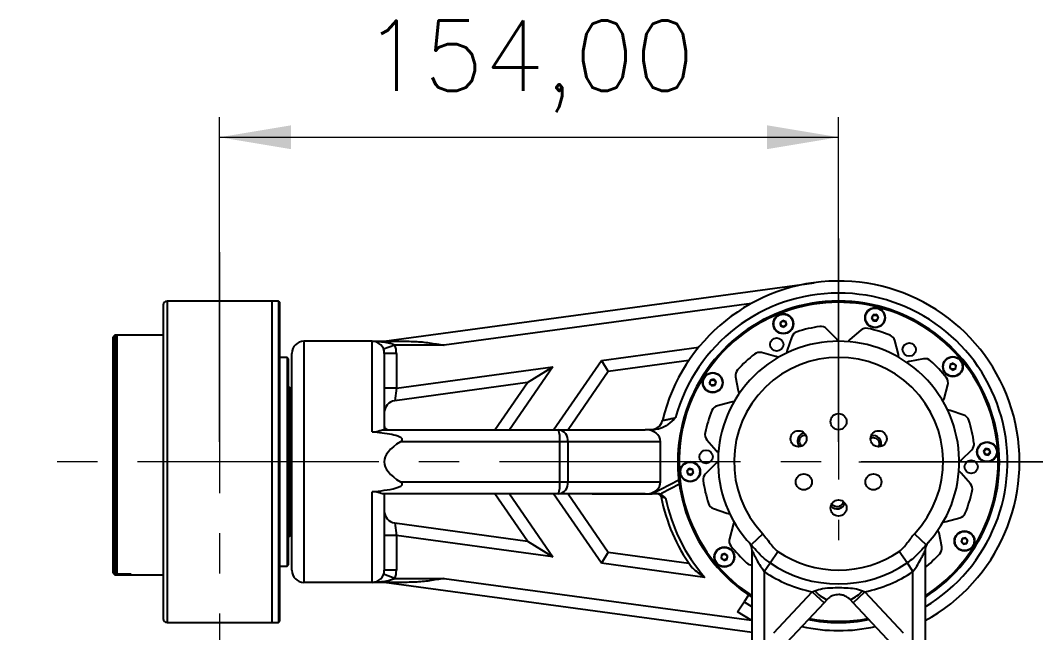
# Model space of a CAD drawing. Header units: millimetres. Extents: x 15 to 1184, y 5 to 836.
# Drawn here: x 462.5 to 513.1, y 393.4 to 423.8 of the extents above; entities that cross this region are included whole.
import ezdxf

# ---------------------------------------------------------------- set-up
doc = ezdxf.new("R2010")
doc.units = ezdxf.units.MM
doc.linetypes.add('点画线', pattern=[18, 12, -2, 2, -2])
doc.layers.get('0').update_dxf_attribs({"lineweight": 18})
doc.layers.add('中心线层', color=1, linetype='点画线', lineweight=18)
doc.layers.add('尺寸线层', color=3, linetype='Continuous', lineweight=18)
doc.styles.get("Standard").update_dxf_attribs({"font": 'txt.shx'})
doc.dimstyles.new('ISO-25', dxfattribs={"dimtxt": 2.5, "dimasz": 2.5, "dimexe": 1.25, "dimexo": 0.625, "dimtad": 1, "dimtxsty": 'Standard', "dimcen": 2.5, "dimdle": 5, "dimadec": 0, "dimazin": 0, "dimtfac": 1, "dimtmove": 0, "dimatfit": 3, "dimfxl": 0, "dimarcsym": 0})

# ---------------------------------------------------------------- blocks, each defined once
blk = doc.blocks.new('*X3')
at = {"layer": '尺寸线层', "linetype": 'Continuous'}
for points in [[(527.544, 401.867), (526.951, 398.311), (528.137, 398.311)], [(527.544, 377.067), (526.951, 380.623), (528.137, 380.623)]]:
    blk.add_hatch(color=0, dxfattribs=at).paths.add_polyline_path(points, flags=0)
at = {"layer": '尺寸线层', "color": 0, "linetype": 'Continuous'}
for p, q in [((504.252, 401.867), (528.544, 401.867)), ((527.544, 391.467), (527.544, 401.867)), ((527.544, 387.467), (527.544, 377.067)), ((504.152, 377.067), (528.544, 377.067))]:
    blk.add_line(p, q, dxfattribs=at)
at = {"layer": '尺寸线层', "color": 0, "insert": (527.544, 389.467), "char_height": 3.5, "width": 24, "attachment_point": 5}
blk.add_mtext('124,00', dxfattribs=at)
blk = doc.blocks.new('*X4')
at = {"layer": '尺寸线层', "linetype": 'Continuous'}
for points in [[(472.452, 418.025), (476.008, 418.618), (476.008, 417.432)], [(503.252, 418.025), (499.696, 418.618), (499.696, 417.432)]]:
    blk.add_hatch(color=0, dxfattribs=at).paths.add_polyline_path(points, flags=0)
at = {"layer": '尺寸线层', "color": 0, "linetype": 'Continuous'}
for p, q in [((472.452, 402.867), (472.452, 419.025)), ((503.252, 402.867), (503.252, 419.025)), ((472.452, 418.025), (503.252, 418.025))]:
    blk.add_line(p, q, dxfattribs=at)
at = {"layer": '尺寸线层', "color": 0, "insert": (487.852, 421.549), "char_height": 3.5, "width": 23.5, "attachment_point": 5}
blk.add_mtext('154,00', dxfattribs=at)

msp = doc.modelspace()

# ---------------------------------------------------------------- linework, layer by layer
at = {"color": 7, "linetype": 'Continuous', "lineweight": 25}
for p, q in [((480.6515, 407.8673), (502.0349, 410.7847)), ((469.6515, 409.6673), (469.6515, 394.0673)), ((475.0515, 409.8673), (469.8515, 409.8673)), ((469.8515, 409.8673), (469.8515, 393.8673)), ((475.3915, 409.8673), (475.0515, 409.8673)), ((475.0515, 409.8673), (475.0515, 393.8673)), ((475.4515, 409.8073), (475.3915, 409.8673)), ((475.3915, 409.8673), (475.3915, 393.8673)), ((475.4515, 393.9273), (475.4515, 409.8073)), ((498.9146, 409.7534), (483.6241, 407.6673)), ((504.9765, 409.1905), (504.8918, 409.0394)), ((505.1497, 409.1928), (504.9765, 409.1905)), ((505.2382, 409.0439), (505.1497, 409.1928)), ((500.4814, 408.9094), (500.3426, 408.8058)), ((500.3426, 408.8058), (500.3629, 408.6338)), ((500.6405, 408.841), (500.4814, 408.9094)), ((500.522, 408.5654), (500.6608, 408.669)), ((500.6608, 408.669), (500.6405, 408.841)), ((504.8918, 409.0394), (504.9804, 408.8906)), ((504.9804, 408.8906), (505.1536, 408.8928)), ((505.1536, 408.8928), (505.2382, 409.0439)), ((467.2515, 408.1673), (467.1515, 408.0673)), ((467.3515, 408.1673), (467.2515, 408.1673)), ((467.2515, 408.1673), (467.2515, 396.2473)), ((469.6515, 408.1673), (467.3515, 408.1673)), ((467.3515, 408.1673), (467.3515, 396.2745)), ((500.3629, 408.6338), (500.522, 408.5654)), ((503.1542, 407.9848), (502.654, 408.4883)), ((504.352, 408.4235), (503.8149, 407.9596)), ((467.1515, 408.0673), (467.1515, 396.3473)), ((476.6515, 407.8673), (476.6515, 395.8673)), ((480.0515, 407.8673), (476.6515, 407.8673)), ((480.0515, 403.3536), (480.0515, 407.8673)), ((480.0515, 407.8673), (481.7818, 407.8673)), ((481.1829, 407.6673), (480.6172, 407.4673)), ((483.6241, 407.6673), (481.1829, 407.6673)), ((500.9265, 408.0953), (500.6933, 407.4251)), ((506.226, 407.2139), (506.0445, 407.9)), ((476.0515, 396.4673), (476.0515, 407.2673)), ((480.6515, 407.2673), (480.6515, 403.4673)), ((481.2515, 407.2673), (480.6515, 407.2673)), ((481.2515, 407.2673), (481.2515, 405.5269)), ((491.4506, 406.9184), (496.2967, 407.5796)), ((500.1085, 407.1166), (499.4236, 407.3025)), ((475.8115, 407.0673), (475.4515, 407.0673)), ((475.8915, 406.9873), (475.8115, 407.0673)), ((475.8115, 407.0673), (475.8115, 397.364)), ((475.8915, 396.7473), (475.8915, 406.9873)), ((489.0656, 403.4673), (491.4506, 406.9184)), ((491.4506, 406.9184), (491.7938, 406.3597)), ((495.7938, 406.9054), (491.7938, 406.3597)), ((507.4826, 406.9949), (506.7855, 406.8617)), ((508.7942, 406.7055), (508.7783, 406.5331)), ((508.9515, 406.778), (508.7942, 406.7055)), ((509.093, 406.678), (508.9515, 406.778)), ((509.0771, 406.5056), (509.093, 406.678)), ((481.2515, 405.5269), (489.0348, 406.5888)), ((489.0348, 406.5888), (486.8775, 403.4673)), ((487.7675, 405.8104), (489.0348, 406.5888)), ((491.7938, 406.3597), (489.7949, 403.4673)), ((508.7783, 406.5331), (508.9198, 406.4331)), ((508.9198, 406.4331), (509.0771, 406.5056)), ((487.7675, 405.8104), (481.1704, 404.9103)), ((486.1482, 403.4673), (487.7675, 405.8104)), ((496.8712, 405.9363), (496.8198, 405.7709)), ((496.8198, 405.7709), (496.9373, 405.6436)), ((497.0401, 405.9745), (496.8712, 405.9363)), ((496.9373, 405.6436), (497.1063, 405.6818)), ((497.1577, 405.8472), (497.0401, 405.9745)), ((497.1063, 405.6818), (497.1577, 405.8472)), ((498.124, 406.0984), (498.2571, 405.4013)), ((508.5008, 405.0104), (508.6867, 405.6953)), ((475.9515, 405.5673), (475.8915, 405.5673)), ((476.0515, 405.4673), (475.9515, 405.5673)), ((475.9515, 398.1673), (475.9515, 405.5673)), ((481.2515, 405.5269), (480.6515, 405.5269)), ((481.2515, 405.5269), (481.1704, 404.9103)), ((497.905, 404.8418), (497.2189, 404.6603)), ((509.4796, 404.1924), (508.8093, 404.4256)), ((480.6042, 403.4673), (489.3168, 403.4673)), ((489.3168, 403.4673), (493.6319, 403.4673)), ((494.0723, 403.4673), (493.6319, 403.4673)), ((489.3793, 402.8673), (481.4529, 402.8673)), ((489.3793, 400.8673), (489.3793, 402.8673)), ((489.7885, 402.8673), (489.3793, 402.8673)), ((489.7885, 402.8673), (489.7885, 400.8673)), ((494.395, 402.8673), (489.7885, 402.8673)), ((494.395, 400.8673), (494.395, 402.8673)), ((496.6954, 402.9678), (497.1592, 402.4307)), ((509.369, 401.9646), (509.8725, 402.4648)), ((510.5795, 402.5236), (510.4653, 402.3934)), ((510.4653, 402.3934), (510.5209, 402.2294)), ((510.5209, 402.2294), (510.6908, 402.1956)), ((510.7494, 402.4898), (510.5795, 402.5236)), ((510.6908, 402.1956), (510.805, 402.3258)), ((510.805, 402.3258), (510.7494, 402.4898)), ((497.134, 401.77), (496.6306, 401.2698)), ((495.8123, 401.5391), (495.6981, 401.4089)), ((495.6981, 401.4089), (495.7537, 401.2449)), ((495.7537, 401.2449), (495.9236, 401.211)), ((495.9822, 401.5053), (495.8123, 401.5391)), ((495.9236, 401.211), (496.0378, 401.3412)), ((496.0378, 401.3412), (495.9822, 401.5053)), ((509.8077, 400.7669), (509.3438, 401.304)), ((481.4529, 400.8673), (489.3793, 400.8673)), ((489.3793, 400.8673), (489.7885, 400.8673)), ((489.7885, 400.8673), (494.395, 400.8673)), ((493.9647, 400.2666), (495.3022, 400.9683)), ((495.329, 400.7565), (494.4387, 400.2894)), ((480.0515, 395.8673), (480.0515, 400.3811)), ((489.3168, 400.2673), (480.6042, 400.2673)), ((480.6515, 400.2673), (480.6515, 396.4673)), ((487.7675, 397.9243), (486.1482, 400.2673)), ((486.8775, 400.2673), (489.0348, 397.1458)), ((491.4506, 396.8162), (489.0656, 400.2673)), ((493.6319, 400.2673), (489.3168, 400.2673)), ((489.7949, 400.2673), (491.7938, 397.3749)), ((490.9948, 400.2672), (493.9647, 400.2666)), ((494.3457, 400.2666), (493.9647, 400.2666)), ((497.0235, 399.5423), (497.6938, 399.309)), ((508.5981, 398.8929), (509.2842, 399.0743)), ((481.1704, 398.8243), (481.2515, 398.2077)), ((481.1704, 398.8243), (487.7675, 397.9243)), ((498.0023, 398.7243), (497.8164, 398.0394)), ((475.8915, 398.1673), (475.9515, 398.1673)), ((475.9515, 398.1673), (476.0515, 398.2673)), ((481.2515, 398.2077), (480.6515, 398.2077)), ((489.0348, 397.1458), (481.2515, 398.2077)), ((481.2515, 398.2077), (481.2515, 396.4673)), ((499.4769, 398.2907), (498.8962, 397.7405)), ((507.0262, 398.2907), (507.6069, 397.7405)), ((508.3791, 397.6362), (508.2459, 398.3333)), ((509.3968, 398.0528), (509.3454, 397.8874)), ((509.5657, 398.091), (509.3968, 398.0528)), ((509.6833, 397.9638), (509.5657, 398.091)), ((487.7675, 397.9243), (489.0348, 397.1458)), ((509.3454, 397.8874), (509.463, 397.7602)), ((509.463, 397.7602), (509.6319, 397.7984)), ((509.6319, 397.7984), (509.6833, 397.9638)), ((475.8115, 397.364), (475.8115, 396.6673)), ((491.7938, 397.3749), (491.4506, 396.8162)), ((491.7938, 397.3749), (495.7938, 396.8292)), ((497.426, 397.2291), (497.4101, 397.0566)), ((497.4101, 397.0566), (497.5515, 396.9566)), ((497.5833, 397.3016), (497.426, 397.2291)), ((497.5515, 396.9566), (497.7088, 397.0291)), ((497.7247, 397.2016), (497.5833, 397.3016)), ((497.7088, 397.0291), (497.7247, 397.2016)), ((498.9515, 392.8116), (498.9515, 397.4458)), ((499.8428, 396.8323), (500.2312, 397.406)), ((506.6602, 396.8323), (506.2718, 397.406)), ((507.5515, 397.4458), (507.5515, 392.8116)), ((475.4515, 396.6673), (475.8115, 396.6673)), ((475.8115, 396.6673), (475.8915, 396.7473)), ((496.5921, 396.1147), (491.4506, 396.8162)), ((499.5515, 396.402), (499.8428, 396.8323)), ((506.6602, 396.8323), (506.9515, 396.402)), ((467.1515, 396.3473), (467.2515, 396.2473)), ((467.2515, 396.2473), (468.0515, 396.2473)), ((468.0515, 396.2745), (467.3515, 396.2745)), ((468.0515, 396.2473), (468.0515, 396.2745)), ((468.0515, 396.2473), (469.6515, 396.2473)), ((481.1829, 396.0673), (480.6172, 396.2673)), ((481.2515, 396.4673), (480.6515, 396.4673)), ((481.1829, 396.0673), (483.6241, 396.0673)), ((483.6241, 396.0673), (498.9146, 393.9812)), ((499.5515, 396.402), (499.5515, 392.7751)), ((506.9515, 392.7751), (506.9515, 396.402)), ((480.0515, 395.8673), (476.6515, 395.8673)), ((481.7818, 395.8673), (480.0515, 395.8673)), ((498.9515, 393.3706), (480.6515, 395.8673)), ((498.7768, 395.2358), (498.5531, 394.9042)), ((500.0327, 393.3515), (501.9417, 395.3986)), ((501.9417, 395.3986), (502.0633, 395.4509)), ((501.9417, 395.3986), (502.5267, 394.853)), ((503.9763, 394.853), (504.5614, 395.3986)), ((504.4398, 395.4509), (504.5614, 395.3986)), ((504.5614, 395.3986), (506.4704, 393.3515)), ((498.2175, 394.4069), (498.5531, 394.9042)), ((498.5531, 394.9042), (498.9515, 394.6514)), ((502.5267, 394.853), (500.3953, 392.5673)), ((502.6665, 395.0028), (502.5267, 394.853)), ((503.9763, 394.853), (503.8366, 395.0028)), ((506.1515, 392.5204), (503.9763, 394.853)), ((469.8515, 393.8673), (475.0515, 393.8673)), ((475.0515, 393.8673), (475.3915, 393.8673)), ((475.3915, 393.8673), (475.4515, 393.9273))]:
    msp.add_line(p, q, dxfattribs=at)
msp.add_lwpolyline([(498.9515, 393.961), (498.9008, 393.9888), (498.2175, 394.4069)], dxfattribs=at)
for centre, radius in [((500.5017, 408.7374), 0.5), ((500.5017, 408.7374), 0.48), ((505.065, 409.0417), 0.5), ((505.065, 409.0417), 0.48), ((505.065, 409.0417), 0.1337), ((500.5017, 408.7374), 0.1337), ((500.1719, 407.7048), 0.33), ((506.7671, 407.4531), 0.33), ((508.9357, 406.6055), 0.5), ((508.9357, 406.6055), 0.48), ((508.9357, 406.6055), 0.1337), ((496.9887, 405.809), 0.5), ((496.9887, 405.809), 0.48), ((496.9887, 405.809), 0.1337), ((503.2515, 403.8673), 0.4), ((501.2597, 403.0173), 0.4), ((505.2434, 403.0173), 0.4), ((510.6351, 402.3596), 0.5), ((510.6351, 402.3596), 0.48), ((496.6563, 402.119), 0.33), ((510.6351, 402.3596), 0.1337), ((495.8679, 401.3751), 0.5), ((495.8679, 401.3751), 0.48), ((509.8467, 401.6156), 0.33), ((495.8679, 401.3751), 0.1337), ((501.5195, 400.8673), 0.4), ((504.9836, 400.8673), 0.4), ((503.2515, 399.5673), 0.4), ((509.5143, 397.9256), 0.5), ((509.5143, 397.9256), 0.48), ((509.5143, 397.9256), 0.1337), ((497.5674, 397.1291), 0.5), ((497.5674, 397.1291), 0.48), ((497.5674, 397.1291), 0.1337)]:
    msp.add_circle(centre, radius, dxfattribs=at)
for centre, radius, start, end in [((503.2515, 401.8673), 9, 298.54037, 166.75199), ((503.2515, 401.8673), 8.4, 300.79079, 164.81689), ((469.8515, 409.6673), 0.2, 90, 180), ((503.2515, 401.8673), 8, 302.51361, 237.48639), ((503.2515, 401.8673), 7.94, 302.79001, 147.81426), ((501.3043, 407.9639), 0.4, 107.71371, 160.81426), ((503.2515, 401.8673), 6.8, 97.9148, 107.71371), ((502.3703, 408.2064), 0.4, 44.81426, 97.9148), ((504.6134, 408.1207), 0.4, 77.71371, 130.81426), ((503.2515, 401.8673), 6.8, 67.9148, 77.71371), ((505.6578, 407.7977), 0.4, 14.81426, 67.9148), ((476.6515, 407.2673), 0.6, 90, 180), ((480.0515, 407.2673), 0.6, 0, 90), ((480.0515, 407.2673), 1.2, 0, 19.47122), ((503.2515, 401.8673), 6, 316.5429, 223.4571), ((502.8705, 407.7029), 0.4, 24.26717, 44.81426), ((504.0763, 407.6569), 0.4, 130.81426, 151.36134), ((503.2515, 401.8673), 6.8, 127.9148, 137.71371), ((499.3188, 406.9164), 0.4, 74.81426, 127.9148), ((501.071, 407.2936), 0.4, 160.81426, 181.36134), ((505.8393, 407.1116), 0.4, 354.26717, 14.81426), ((503.2515, 401.8673), 5.2, 316.5429, 223.4571), ((500.0037, 406.7305), 0.4, 54.26717, 74.81426), ((506.8606, 406.4688), 0.4, 100.81426, 121.36134), ((507.5577, 406.602), 0.4, 47.71371, 100.81426), ((503.2515, 401.8673), 6.8, 37.9148, 47.71371), ((498.5169, 406.1735), 0.4, 137.71371, 190.81426), ((503.2515, 401.8673), 7.94, 147.81426, 237.20999), ((508.3007, 405.8001), 0.4, 344.81426, 37.9148), ((498.65, 405.4764), 0.4, 190.81426, 211.36134), ((481.2515, 404.3158), 0.6, 97.76904, 180), ((497.3211, 404.2736), 0.4, 104.81426, 157.9148), ((498.0072, 404.4551), 0.4, 84.26717, 104.81426), ((508.1148, 405.1151), 0.4, 324.26717, 344.81426), ((503.2515, 401.8673), 6.8, 157.9148, 167.71371), ((508.6778, 404.0478), 0.4, 70.81426, 91.36134), ((509.3481, 403.8146), 0.4, 17.71371, 70.81426), ((480.8515, 403.6673), 0.2, 180, 270), ((493.907, 404.0673), 0.6, 270, 346.75199), ((503.2515, 401.8673), 6.8, 7.9148, 17.71371), ((487.8923, 403.0157), 1.4944, 354.30195, 17.59058), ((489.2439, 402.9246), 0.5476, 353.99453, 82.35242), ((496.9981, 403.2292), 0.4, 167.71371, 220.81426), ((501.6071, 402.9023), 0.4, 147.81426, 224.45624), ((501.6071, 402.9023), 0.4, 98.90713, 147.81426), ((504.9701, 402.7739), 0.4, 338.90713, 104.45624), ((509.5906, 402.7486), 0.4, 314.81426, 7.9148), ((497.462, 402.6921), 0.4, 220.81426, 241.36134), ((497.416, 401.4862), 0.4, 114.26717, 134.81426), ((509.0871, 402.2484), 0.4, 294.26717, 314.81426), ((496.9125, 400.986), 0.4, 134.81426, 187.9148), ((509.0411, 401.0425), 0.4, 40.81426, 61.36134), ((487.8923, 400.7189), 1.4944, 342.40942, 5.69805), ((489.2439, 400.81), 0.5476, 277.64758, 6.00547), ((503.2515, 401.8673), 6.8, 187.9148, 197.71371), ((509.505, 400.5054), 0.4, 347.71371, 40.81426), ((494.2293, 400.0673), 0.2, 11.28282, 85.06233), ((494.3458, 400.4666), 0.2, 269.98896, 297.67982), ((503.2515, 401.8673), 9, 191.28282, 215.35993), ((503.2515, 401.8673), 8.8, 191.80289, 220.82133), ((503.2515, 401.8673), 6.8, 337.9148, 347.71371), ((497.155, 399.9201), 0.4, 197.71371, 250.81426), ((503.1774, 399.9257), 0.4, 218.90713, 344.45624), ((481.2515, 399.4188), 0.6, 180, 262.23096), ((497.8252, 399.6868), 0.4, 250.81426, 271.36134), ((509.1819, 399.461), 0.4, 284.81426, 337.9148), ((498.3883, 398.6195), 0.4, 144.26717, 164.81426), ((508.4958, 399.2796), 0.4, 264.26717, 284.81426), ((498.2024, 397.9346), 0.4, 164.81426, 217.9148), ((507.8531, 398.2583), 0.4, 10.81426, 31.36134), ((503.2515, 401.8673), 6.8, 217.9148, 227.71371), ((498.3515, 397.4458), 0.6, 360, 42.06166), ((508.1515, 397.4458), 0.6, 137.93834, 180), ((507.9862, 397.5612), 0.4, 317.71371, 10.81426), ((503.2515, 401.8673), 5.3876, 235.90228, 304.09772), ((503.2515, 401.8673), 6.8, 309.22393, 317.71371), ((498.9454, 397.1327), 0.4, 227.71371, 270.88057), ((503.2515, 401.8673), 6.0804, 235.90228, 304.09772), ((476.6515, 396.4673), 0.6, 180, 270), ((480.0515, 396.4673), 0.6, 270, 0), ((480.0515, 396.4673), 1.2, 340.52878, 0), ((503.2515, 401.8673), 6.6, 235.90228, 258.55267), ((503.2515, 401.8673), 6.6, 281.44733, 304.09772), ((503.4211, 396.6488), 1.8107, 221.42152, 245.37004), ((503.082, 396.6488), 1.8107, 294.62996, 318.57848), ((469.8515, 394.0673), 0.2, 180, 270), ((503.2515, 401.8673), 8, 259.12092, 280.87908), ((503.2515, 401.8673), 7.94, 259.39314, 280.60686), ((503.2515, 401.8673), 8.4, 257.42356, 282.57644)]:
    msp.add_arc(centre, radius, start, end, dxfattribs=at)
for centre, major_axis, ratio, start_param, end_param in [((493.6319, 402.8673), (0.7632, 0), 0.786173, 0, 1.5707963), ((537.944, 401.8673), (57.2925, 0), 0.1047258, 2.9741446, 3.3090407), ((493.6319, 400.8673), (-0.7632, 0), 0.786173, 1.5707963, 3.1415927)]:
    msp.add_ellipse(centre, major_axis=major_axis, ratio=ratio, start_param=start_param, end_param=end_param, dxfattribs=at)
for points, knots in [([(480.0515, 407.8673), (480.0526, 407.8673), (480.2037, 407.8673), (480.4714, 407.8557), (480.8063, 407.8046), (481.0369, 407.7478), (481.1421, 407.6898), (481.1829, 407.6673)], [0, 0, 0, 0, 0.0031061, 0.455781, 0.8059011, 1.0231704, 1.1604615, 1.1604615, 1.1604615, 1.1604615]), ([(481.7818, 407.8673), (481.9136, 407.8655), (482.2839, 407.8606), (482.8937, 407.799), (483.3757, 407.7126), (483.6198, 407.6681), (483.6241, 407.6673)], [0, 0, 0, 0, 0.3975092, 1.1165726, 1.8428949, 1.8561305, 1.8561305, 1.8561305, 1.8561305]), ([(495.1448, 404.0673), (495.1442, 404.0668), (495.019, 403.9499), (494.7879, 403.7349), (494.4224, 403.507), (494.174, 403.4788), (494.0723, 403.4673)], [0, 0, 0, 0, 0.0023507, 0.5146194, 0.9538191, 1.2589026, 1.2589026, 1.2589026, 1.2589026]), ([(494.4911, 403.9298), (494.498, 403.9311), (494.5119, 403.9337), (494.6199, 403.9542), (494.7792, 403.9861), (494.9635, 404.0252), (495.0897, 404.0545), (495.1448, 404.0673)], [0, 0, 0, 0, 0.13290924, 0.2676733, 0.40721072, 0.55428406, 0.66806416, 0.66806416, 0.66806416, 0.66806416]), ([(480.0515, 403.3536), (480.1031, 403.3525), (480.2058, 403.3505), (480.3647, 403.3938), (480.5076, 403.4508), (480.5735, 403.4621), (480.6042, 403.4673)], [0, 0, 0, 0, 0.11751311, 0.23414293, 0.41314912, 0.56838107, 0.56838107, 0.56838107, 0.56838107]), ([(481.4529, 402.8673), (481.4738, 402.8814), (481.5037, 402.9015), (481.5329, 402.938), (481.5438, 402.9658), (481.5426, 402.9924), (481.5317, 403.0193), (481.4945, 403.0621), (481.3312, 403.1532), (480.8406, 403.269), (480.3782, 403.3186), (480.0515, 403.3536)], [0, 0, 0, 0, 0.0753329, 0.1075541, 0.1401288, 0.1635816, 0.1869565, 0.2271997, 0.3324717, 0.7414985, 1.7268023, 1.7268023, 1.7268023, 1.7268023]), ([(501.3084, 402.8742), (501.3089, 402.9122), (501.3097, 402.9708), (501.3403, 403.0439), (501.3745, 403.0949), (501.4184, 403.1385), (501.4845, 403.1799), (501.5542, 403.206), (501.6041, 403.1991), (501.6166, 403.1974)], [0, 0, 0, 0, 0.1127311, 0.17412071, 0.23540288, 0.29679245, 0.35807457, 0.47080567, 0.50859629, 0.50859629, 0.50859629, 0.50859629]), ([(501.434, 402.659), (501.4278, 402.663), (501.4044, 402.6779), (501.3716, 402.7139), (501.3275, 402.7795), (501.3159, 402.837), (501.3084, 402.8742)], [0, 0, 0, 0, 0.02198321, 0.08331113, 0.14453171, 0.2571496, 0.2571496, 0.2571496, 0.2571496]), ([(504.8474, 403.0462), (504.8534, 403.0493), (504.8776, 403.0619), (504.9247, 403.072), (505.0035, 403.0776), (505.0591, 403.0588), (505.0951, 403.0466)], [0, 0, 0, 0, 0.02040338, 0.08173255, 0.14295439, 0.25557458, 0.25557458, 0.25557458, 0.25557458]), ([(505.0951, 403.0466), (505.1277, 403.0272), (505.1781, 402.9973), (505.2261, 402.9342), (505.2532, 402.8791), (505.269, 402.8193), (505.2717, 402.7414), (505.2602, 402.6697), (505.2308, 402.6314), (505.2243, 402.6229)], [0, 0, 0, 0, 0.11274182, 0.17413727, 0.23542527, 0.29682067, 0.35810862, 0.47085044, 0.50278914, 0.50278914, 0.50278914, 0.50278914]), ([(480.0515, 400.3811), (480.2503, 400.4017), (480.649, 400.4431), (481.1128, 400.5219), (481.3991, 400.6176), (481.4985, 400.6758), (481.5334, 400.7182), (481.5436, 400.7458), (481.5428, 400.7724), (481.5293, 400.8033), (481.4988, 400.8367), (481.4694, 400.8563), (481.4529, 400.8673)], [0, 0, 0, 0, 0.5991191, 1.2014661, 1.4031149, 1.5044794, 1.5417765, 1.5670584, 1.5924846, 1.6209086, 1.6674415, 1.7270052, 1.7270052, 1.7270052, 1.7270052]), ([(480.6042, 400.2673), (480.5717, 400.2731), (480.5068, 400.2846), (480.3648, 400.3404), (480.21, 400.384), (480.1036, 400.382), (480.0515, 400.3811)], [0, 0, 0, 0, 0.16346344, 0.32592068, 0.44969228, 0.56834823, 0.56834823, 0.56834823, 0.56834823]), ([(494.3043, 400.2666), (494.3312, 400.2622), (494.4058, 400.2501), (494.5206, 400.1789), (494.5963, 400.107), (494.6373, 400.0676), (494.6376, 400.0673)], [0, 0, 0, 0, 0.08161047, 0.22558427, 0.39506606, 0.39638721, 0.39638721, 0.39638721, 0.39638721]), ([(494.6376, 400.0673), (494.6206, 400.0706), (494.5801, 400.0783), (494.5205, 400.0894), (494.4681, 400.0989), (494.4324, 400.1052), (494.4278, 400.106), (494.4255, 400.1065)], [0, 0, 0, 0, 0.03446075, 0.08171767, 0.12731992, 0.17175173, 0.21569898, 0.21569898, 0.21569898, 0.21569898]), ([(503.3511, 399.6811), (503.318, 399.6625), (503.2669, 399.6339), (503.1882, 399.6239), (503.1269, 399.6279), (503.0673, 399.6442), (502.9985, 399.6808), (502.9423, 399.7262), (502.924, 399.7705), (502.92, 399.78)], [0, 0, 0, 0, 0.11274418, 0.17414091, 0.23543019, 0.29682688, 0.35811611, 0.47086029, 0.50161679, 0.50161679, 0.50161679, 0.50161679]), ([(503.4743, 399.8921), (503.474, 399.8865), (503.4728, 399.8606), (503.4582, 399.816), (503.4237, 399.745), (503.3796, 399.7062), (503.3511, 399.6811)], [0, 0, 0, 0, 0.01660162, 0.0779341, 0.13915924, 0.25178552, 0.25178552, 0.25178552, 0.25178552]), ([(499.4769, 398.2907), (499.6197, 398.1056), (499.8338, 397.8281), (500.0769, 397.5196), (500.2013, 397.428), (500.2312, 397.406)], [0, 0, 0, 0, 0.7037441, 1.05514, 1.1664502, 1.1664502, 1.1664502, 1.1664502]), ([(506.2718, 397.406), (506.3455, 397.4669), (506.4959, 397.5914), (506.72, 397.9117), (506.9042, 398.1397), (507.0262, 398.2907)], [0, 0, 0, 0, 0.285654, 0.5828696, 1.1661428, 1.1661428, 1.1661428, 1.1661428]), ([(499.8428, 396.8323), (499.6942, 396.944), (499.4351, 397.1388), (499.1412, 397.4594), (498.9783, 397.6463), (498.8962, 397.7405)], [0, 0, 0, 0, 0.5271733, 0.9185518, 1.3158675, 1.3158675, 1.3158675, 1.3158675]), ([(507.6069, 397.7405), (507.5103, 397.6288), (507.3164, 397.4045), (507.0072, 397.0855), (506.7664, 396.9097), (506.6602, 396.8323)], [0, 0, 0, 0, 0.4696741, 0.9431501, 1.3161072, 1.3161072, 1.3161072, 1.3161072]), ([(498.9515, 397.4458), (498.953, 397.4426), (498.9555, 397.437), (498.9789, 397.3855), (499.0384, 397.258), (499.1664, 397.0051), (499.3414, 396.6997), (499.4888, 396.4909), (499.5515, 396.402)], [0, 0, 0, 0, 0.0771714, 0.1381, 0.2947132, 0.5643125, 0.9329889, 1.2061457, 1.2061457, 1.2061457, 1.2061457]), ([(506.9515, 396.402), (507.0345, 396.5212), (507.1998, 396.7588), (507.3749, 397.078), (507.4877, 397.3065), (507.5385, 397.417), (507.5509, 397.4444), (507.5514, 397.4455), (507.5515, 397.4458)], [0, 0, 0, 0, 0.3647372, 0.7266977, 0.956287, 1.1081841, 1.1841527, 1.2060968, 1.2060968, 1.2060968, 1.2060968]), ([(496.5921, 396.1147), (496.5913, 396.1153), (496.4884, 396.1854), (496.2821, 396.3321), (496.0363, 396.5155), (495.9378, 396.629), (495.9117, 396.6589)], [0, 0, 0, 0, 0.00292179, 0.35936073, 0.73790016, 0.87374231, 0.87374231, 0.87374231, 0.87374231]), ([(481.1829, 396.0673), (481.1421, 396.0449), (481.0369, 395.9868), (480.8063, 395.9301), (480.4714, 395.8789), (480.2037, 395.8674), (480.0526, 395.8673), (480.0515, 395.8673)], [0, 0, 0, 0, 0.137291, 0.3545604, 0.7046805, 1.1573554, 1.1604615, 1.1604615, 1.1604615, 1.1604615]), ([(483.6241, 396.0673), (483.6198, 396.0665), (483.3781, 396.0225), (482.8962, 395.9361), (482.2864, 395.8741), (481.9136, 395.8691), (481.7818, 395.8673)], [0, 0, 0, 0, 0.0132356, 0.7320248, 1.4586211, 1.8561297, 1.8561297, 1.8561297, 1.8561297]), ([(502.0633, 395.4509), (502.1925, 395.4898), (502.4844, 395.5778), (502.94, 395.6024), (503.4033, 395.6095), (503.8317, 395.5854), (504.1787, 395.5428), (504.3739, 395.4741), (504.4398, 395.4509)], [0, 0, 0, 0, 0.4045908, 0.9141548, 1.3623789, 1.788687, 2.1996622, 2.4090538, 2.4090538, 2.4090538, 2.4090538]), ([(503.8366, 395.0028), (503.8012, 395.0367), (503.7065, 395.1271), (503.5428, 395.2118), (503.3752, 395.2523), (503.2323, 395.2595), (503.0674, 395.2453), (502.934, 395.1967), (502.7881, 395.1146), (502.7222, 395.054), (502.6665, 395.0028)], [0, 0, 0, 0, 0.1431546, 0.3825797, 0.5865763, 0.6511468, 0.7848575, 1.0486014, 1.0892232, 1.3113223, 1.3113223, 1.3113223, 1.3113223])]:
    msp.add_open_spline(points, degree=3, knots=knots, dxfattribs=at)
at = {"layer": '中心线层'}
for p, q in [((503.2515, 412.9817), (503.2515, 397.9659)), ((472.4515, 412.3101), (472.4515, 390.6276)), ((516.3758, 401.8673), (462.5434, 401.8673))]:
    msp.add_line(p, q, dxfattribs=at)

# ---------------------------------------------------------------- dimensions: what is measured, and where the dimension line sits
at = {"layer": '尺寸线层'}
dim = msp.add_linear_dim(base=(503.2515, 418.025), p1=(472.4515, 401.8673), p2=(503.2515, 401.8673), dimstyle='ISO-25', override={"dimtxt": 3.5, "dimasz": 3.556, "dimexe": 1, "dimexo": 1, "dimgap": 1.524, "dimtih": 1, "dimtoh": 1, "dimlfac": 5, "dimzin": 0, "dimsah": 1, "dimdle": 7.112, "dimadec": 2, "dimtfill": 1, "dimtolj": 1, "dimtzin": 8}, dxfattribs=at)
dim.commit()
dim.dimension.update_dxf_attribs({"geometry": '*X4', "text_midpoint": (487.8515, 421.549)})
dim = msp.add_linear_dim(base=(527.5441, 401.8673), p1=(503.1515, 377.0673), p2=(503.2515, 401.8673), angle=90, dimstyle='ISO-25', override={"dimtxt": 3.5, "dimasz": 3.556, "dimexe": 1, "dimexo": 1, "dimgap": 1.524, "dimtih": 1, "dimtoh": 1, "dimlfac": 5, "dimzin": 0, "dimsah": 1, "dimdle": 7.112, "dimadec": 2, "dimtfill": 1, "dimtolj": 1, "dimtzin": 8}, dxfattribs=at)
dim.commit()
dim.dimension.update_dxf_attribs({"geometry": '*X3', "text_midpoint": (527.5441, 389.4673)})

doc.saveas('drawing.dxf')
